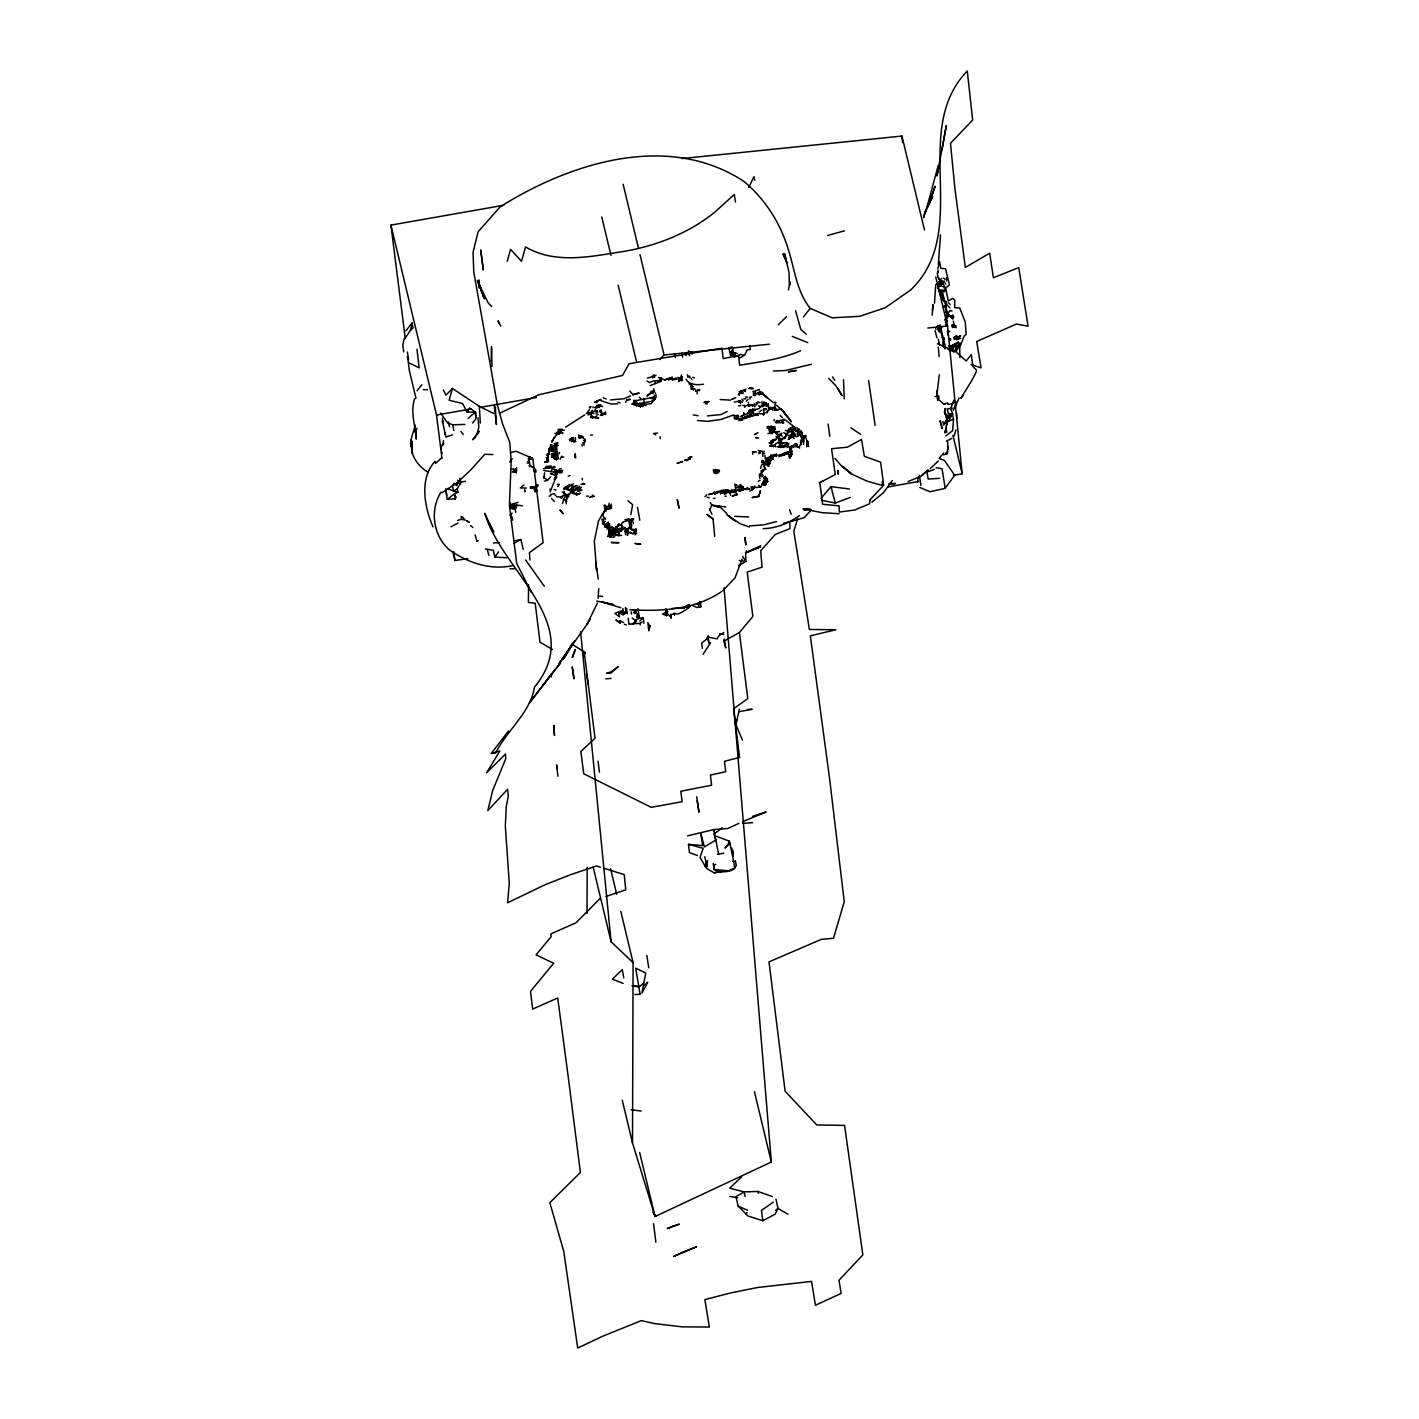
<?xml version="1.0" encoding="UTF-8"?>
<svg xmlns="http://www.w3.org/2000/svg" width="1419" height="1419" viewBox="0 0 1419 1419"><rect width="100%" height="100%" fill="white"/><g stroke="black" fill="none" stroke-linecap="round" stroke-linejoin="round"><path stroke-width="1.5" d="M587.023 913.41L587.182 867.222M724.027 587.697L771.333 1162.037L655.046 1216.509L632.502 1142.934L633.087 962.596L620.795 911.37M940.513 234.827L938.296 264.75M783.696 432.618L785.86 433.824L785.824 436.342L782.72 438.223M803.615 444.324L803.615 438.631L801.238 437.655M941.365 282.576L941.223 281.689M942.571 291.197L942.251 292.811L942.358 290.434L940.087 291.267L940.407 292.261M943.156 295.294L943.209 298.912L944.327 298.522M552.612 446.435L558.341 445.424L554.421 445.229L551.033 448.581L550.714 444.626L552.434 445.353L549.65 447.641L551.033 448.581C552.293 450.976 560.505 454.577 555.201 459.206L554.173 458.372M741.02 486.433L743.059 486.575L741.02 486.433L741.676 490.442L743.201 490.229L743.254 487.994L741.232 487.959L741.676 490.442M749.622 413.869L749.267 410.428L753.134 409.772L753.365 411.404L753.134 409.772M562.775 470.363L561.693 471.037C561.605 475.986 559.849 469.494 557.561 471.197L556.053 472.97M624.963 519.762L628.777 518.893L628.741 521.075L631.012 521.713L632.377 520.365L631.118 522.298M572.62 492.251L574.11 491.754L574.323 493.954L569.995 492.074L572.034 491.95M749.817 491.134L753.383 488.899L751.68 490.247L751.236 487.959L760.974 486.93L762.411 483.258L764.344 482.283L766.313 483.223L765.728 484.748L764.522 482.655L766.313 483.223L765.018 484.855L764.344 482.283M633.814 529.252L634.187 530.901C636.581 526.644 636.599 534.502 635.978 529.535L634.187 530.901L629.894 528.702M671.063 618.489L670.885 614.267M743.201 490.229L743.254 487.994M773.461 430.56L772.983 427.172L774.969 426.569M801.983 431.908L801.7 434.622L804.041 436.272L803.952 438.613L800.653 436.378L801.753 434.923L799.536 433.416L800.99 430.4M723.832 490.318L727.734 489.768L729.047 492.836L733.942 491.595L734.155 492.695L735.592 489.626L731.69 490.176L732.098 492.641M549.153 449.096L549.33 452.413L549.153 449.096L550.874 449.167L551.175 450.71L552.701 449.876M415.448 428.84L415.288 432.281L416.849 428.236M744.744 405.515L744.851 406.916L744.744 405.515L742.793 405.444M625.814 401.329L625.903 402.357M556.337 475.844L556.55 477.547L556.337 475.844L555.148 477.387M935.742 284.474L934.518 303.169M955.785 349.979L955.661 347.797M550.572 490.939L555.982 477.263L555.84 473.112L556.283 475.383L554.19 479.037M947.945 449.025L947.679 441.93M475.791 412.344L475.737 418.108M608.13 536.151L609.461 530.227M622.285 528.063L618.489 529.943L619.447 532.551M938.19 277.61L939.963 279.969L941.719 278.355M952.22 316.26L952.646 318.388L951.085 316.88L952.646 318.388L952.22 316.26L951.244 317.484L952.823 319.027M767.661 461.902L771.049 459.969L770.73 455.357L776.495 454.24L776.707 455.765L768.974 457.078L771.315 455.712M604.246 511.532L606.073 510.769L604.157 511.62M937.587 272.058L937.498 273.406L938.349 271.845M943.28 290.115L942.198 292.828L940.123 291.534M769.4 426.729L772.983 426.64L771.067 427.101L770.96 425.984L771.262 427.988L774.135 430.081L773.727 431.89M577.959 490.868L579.218 485.972L579.91 490.584L578.012 491.24M626.471 531.859L631.455 533.136L630.391 532.019M555.769 474.443L555.503 470.469L559.831 472.296M598.055 598.375L598.747 588.619M553.091 466.798L555.184 467.135L543.477 468.696M800.529 442.054L801.185 444.661L800.511 442.001M945.87 301.467L946.083 303.205L946.047 301.502M932.177 315.195L932.992 304.659L932.46 310.53M789.869 435.101L793.753 434.498L792.955 430.808L795.083 429.106L794.817 427.279L789.124 428.715L787.368 431.074L785.346 430.4M937.888 268.776L938.03 267.038M713.615 831.623L713.775 829.583L727.876 828.483L738.891 823.375M945.373 423.465L948.797 421L952.344 413.816L953.55 419.173L952.628 430.631L945.728 435.97M955.448 407.413L955.909 401.737M592.379 410.446L591.013 414.898L593.373 417.275M766.544 483.045L765.888 480.296M738.519 565.72L745.844 561.392L745.596 552.612L760.655 546.776L746.217 552.612L746.394 550.732M762.411 483.258L764.61 484.695L762.553 484.482L762.801 482.371M775.164 427.97L775.359 429.496L773.444 429.851L772.983 427.172M530.245 465.201L528.737 460.43M764.823 455.268L765.675 460.572L767.785 461.583L769.222 464.563L770.145 463.445L766.118 463.215L766.668 459.384L769.541 461.086L771.28 459.224L773.231 459.313M776.14 422.72L776.299 421.124L780.148 420.592L776.353 421.337L776.14 422.72L780.539 422.649L782.454 422.223L783.909 419.297L784.033 420.414M528.56 584.823L528.382 602.436L535.176 603.181L539.983 642.186L552.328 649.405M516.516 470.487C515.363 466.62 516.835 470.363 514.033 470.221L512.401 472.137L516.374 471.906L516.534 467.702M952.149 350.546L951.032 345.597M783.927 422.685L782.543 423.234L782.206 420.929M640.075 994.08L635.677 968.166L645.734 973.008L641.92 993.176L647.685 982.285L644.669 985.336M691.301 389.001L693.306 388.877L691.301 389.001L690.982 385.329M447.73 488.508L453.69 491.151L457.326 488.721L460.909 482.123L459.845 478.38L460.341 481.751L457.503 480.243M634.009 403.847L632.04 404.096L634.009 403.847L634.169 405.195L634.346 404.131L636.155 404.983L637.876 403.901L640.501 406.419L643.978 405.178L643.942 403.759L644.084 405.231C640.288 408.512 644.315 403.51 646.053 405.692M543.867 478.522L544.541 472.811M551.14 676.952L551.512 673.901L560.611 662.815L531.22 700.667M746.908 405.763L748.682 404.823L748.398 402.304M942.588 286.585L939.892 285.485L938.828 286.461L938.119 282.399L944.238 281.299L942.021 283.835L938.402 283.96M956.708 351.043L956.69 348.4M732.169 346.945L728.816 347.992L730.537 355.176L733.552 352.692L732.843 348.631L730.537 355.176L733.907 354.945L735.148 352.923L737.241 353.562M917.632 482.123L918.27 477.068M442.994 444.449L443.473 440.635M554.882 448.776L556.638 447.428L552.399 446.506L550.749 447.411L552.594 447.553L553.073 450.621M642.435 406.597L642.257 404.681L643.57 403.847L644.084 405.231L642.08 403.794L640.164 404.22L639.526 405.994M936.983 283.924L938.065 284.988M682.025 378.607L680.428 380.487L682.326 380.647L681.759 376.354L682.025 378.607L679.098 380.523L678.885 377.773L680.073 377.72L680.481 380.079L678.548 381.64M441.806 453.53L441.983 452.2M671.985 376.886L672.216 378.536L671.098 377.809L668.633 379.724L668.615 378.359M937.356 273.849L937.941 277.113M952.451 327.576L955.732 325.98L956.158 327.86M607.119 529.181L608.166 524.675M789.656 285.184L790.099 281.973L788.45 289.973M555.751 472.722L556.106 470.132L551.672 468.093M559.813 472.899L559.707 470.895L555.946 472.279L543.832 470.54M768.672 461.743L768.921 460.058M787.474 446.914L788.024 445.672L781.94 445.442L781.727 446.967L789.372 446.542M953.55 327.505L954.544 326.033L954.792 327.15L953.639 326.813M800.972 434.923L801.327 432.476L802.196 437.424L801.753 434.923M944.841 307.551L944.841 305.865M939.325 374.776L936.753 395.724M947.342 451.544L948.087 446.542L948.229 448.918M736.621 719.539L735.716 725.623L739.334 709.252M530.227 457.858L528.382 458.089L528.595 459.596L530.493 456.723M551.494 673.954L529.589 702.777M748.753 405.994L748.682 404.823L746.82 405.462M768.992 410.109L768.193 404.096L763.511 405.497L762.216 403.776L766.047 402.943L766.437 405.479L768.619 407.04M475.808 418.942L472.562 423.004M945.622 430.312L946.012 427.828L945.001 432.937L947.023 422.827L946.491 426.143M602.082 415.412L601.656 413.035L602.082 415.412L605.133 413.692L605.416 411.9L605.771 414.596M952.397 351.167L953.16 349.73M455.056 499.435L456.138 497.022L454.293 493.954L457.911 492.269L457.326 488.721M749.711 345.491L750.456 349.322L747.139 349.961L744.603 355.353L740.895 354.395L734.439 357.038L735.148 352.923M571.467 438.01L569.604 440.724L575.653 441.451L572.159 440.706L573.099 437.886L569.445 439.429M944.894 300.863L945.001 303.364M789.869 435.917L790.206 438.418L788.396 439.234L791.057 435.314L789.869 435.917L791.908 436.449L791.713 435.012L793.576 434.391L793.274 432.866M942.021 149.811L946.296 125.564L937.001 176.045L938.988 165.846M554.35 445.566L552.47 448.51L554.421 445.229M630.834 514.689L632.661 504.738L627.961 500.676M548.373 459.667L548.177 457.681L546.12 457.521M608.911 532.923L609.461 535.885M948.087 314.876L948.087 313.191M412.237 441.132C408.796 453.566 417.505 465.929 427.828 472.137M734.51 418.658L736.301 418.02C739.707 419.492 736.975 413.905 738.465 417.062L736.408 418.871L734.51 418.658L734.155 415.891L738.04 415.288L738.306 417.026L736.585 418.924L744.585 418.658L748.345 417.168M771.067 427.101L769.08 427.172L771.688 430.063L772.167 433.806L774.135 430.081M404.894 338.68L410.499 330.184L412.432 322.84M412.042 442.462L411.226 446.559L410.978 439.766L415.253 425.15M404.167 338.538L402.801 345.26L403.688 351.93M630.089 525.048L628.812 519.656L630.781 519.496L623.331 521.979M957.594 349.376L958.783 346.005M793.576 434.391L791.678 434.622L793.629 433.309L790.844 428.786L787.563 432.547L787.811 434.232L786.906 433.309M717.464 871.993L714.165 872.862L706.822 868.534L705.119 866.229L705.988 862.043L704.782 856.739M661.272 377.738L661.236 380.54L653.29 380.931L649.671 382.633L646.975 380.984M942.234 293.715L943.121 298.451L944.344 298.575L943.121 297.848L943.848 296.89M767.608 411.989L768.796 408.743M790.702 455.96L792.476 453.956M948.69 417.931L949.488 414.171M808.014 441.451L806.843 446.772L807.429 441.078L808.582 446.577L805.921 437.655M772.947 410.357L772.787 408.778L768.832 408.69M960.503 338.485L956.459 339.513L956.832 335.931M925.472 212.548L938.19 165.562M771.262 460.182L768.424 461.831L768.655 457.663L769.329 458.78M557.011 434.728L560.665 433.043L560.523 431.678L558.43 430.986L558.518 431.961L560.186 429.886L564.283 430.188M767.129 410.889L767.307 412.663L765.373 412.645M941.79 327.771L937.906 325.536L938.243 330.627L939.573 332.099M572.726 485.28L573.116 483.737M644.013 404.929L644.332 403.652M693.66 389.019L693.412 390.012L693.252 388.7L695.328 389.232M785.168 444.342L786.374 444.59L786.871 442.586L778.978 443.331L781.124 443.491L781.514 439.872M941.879 293.361L942.908 294.407L942.305 291.108M726.031 491.488C724.683 487.426 728.444 495.373 724.506 493.847L724.258 492.322L727.734 491.683L727.734 489.768M456.723 485.617L457.486 482.691L460.696 484.056M537.73 486.132L536.24 487.551C530.014 485.617 540.018 491.506 534.626 491.808M414.738 398.562C410.02 411.812 415.465 425.665 416.228 439.092L415.785 429.301M768.14 461.938L766.739 463.587L769.027 466M765.444 405.142L766.047 402.943M507.222 261.415L510.538 249.354L521.518 261.309L525.527 246.906C555.911 264.874 592.397 256.2 625.052 251.216C657.352 245.505 688.552 233.124 714.325 212.548L734.279 194.527L735.539 202.101M475.933 417.842L475.241 412.202L467.188 412.149L462.523 403.493L449.131 400.247L452.448 388.469L479.338 406.348L493.51 413.426M681.138 380.15L681.883 377.525M574.642 455.605L575.192 453.708L575.724 457.858L574.535 457.024M601.958 519.035L603.341 524.409L603.926 523.292L602.472 523.132L605.186 521.216M758.704 496.632L760.389 490.868L758.704 496.632L752.035 497.59L758.633 496.065M742.9 390.402L745.862 389.196M929.747 202.615L935.103 186.226L927.583 207.068L932.673 196.514L924.798 212.513L923.574 217.657L925.915 209.959M954.136 435.952L955.909 429.922M941.773 292.882L942.039 291.995M781.94 445.442L777.825 446.825L779.847 446.896L780.893 439.606L782.667 438.861L781.106 439.996L778.818 439.358L779.208 441.611L776.069 443.757M793.7 436.289L793.611 433.061M797.602 518.84L793.789 531.309L798.312 559.086M950.091 348.152L950.677 348.861C950.996 350.901 947.768 346.271 950.233 348.648M537.216 490.477L534.129 488.65L534.378 490.176L535.85 487.852M562.438 503.532L563.609 499.736M675.621 613.451C677.324 617.283 694.671 602.933 688.002 608.042L690.326 606.197M803.615 438.631L799.411 446.453L797.549 447.269L796.538 444.076L794.888 443.721M650.115 626.063L648.838 630.816L647.809 622.639L650.115 626.063L648.465 627.943M762.482 484.5L763.564 481.094M636.563 617.389L637.539 614.409L633.176 609.62M950.677 348.861L949.737 349.021M953.32 346.839L953.018 345.385M567.263 498.69L568.416 494.486L570.243 493.44M801.327 432.476L799.536 433.416L798.702 431.145M680.694 377.436L681.563 374.9M720.586 494.007L720.196 492.109L722.218 492.553L725.712 490.211M946.828 454.098L947.732 451.526L946.402 454.346L945.959 453.033M627.322 532.568L627.517 535.371L628.28 528.187M680.481 380.079L678.353 379.281L678.885 377.773M947.058 315.657L946.065 310.761L947.041 311.435M579.058 488.313L581.4 487.285L575.972 489.857L577.533 487.302L577.923 490.282L580.637 489.413M791.554 453.477L789.922 458.018L790.862 455.623L788.982 456.297L789.549 458.337M566.305 500.499L566.997 496.526L565.064 496.863L563.503 499.222L566.305 500.499L566.642 501.829L565.578 499.701L566.287 503.727M550.377 445.548L550.714 444.626M573.542 486.54L572.034 489.626L573.915 488.846L573.453 486.415L575.475 486.859M709.926 509.882L711.682 505.093L710.316 502.486M555.184 450.816L557.046 454.63L556.461 456.138M945.888 417.7L946.845 415.128L944.451 412.769L947.502 417.86L947.307 420.68L944.025 424.086M927.583 207.068L931.556 196.514L925.756 210.952M555.042 478.806L556.177 475.826L550.412 473.449L552.559 473.698M950.695 408.53L947.165 408.814L948.371 413.568L952.557 413.887L948.779 415.767L948.921 417.629L952.557 413.887L950.695 408.53L953.763 400.371M953.018 350.617L953.355 349.73L953.958 352.32M555.503 452.111L558.146 457.521L551.246 457.113M597.452 602.951L587.094 624.254L559.104 663.507L573.365 642.754M801.7 434.622L802.249 433.256M742.137 559.104L734.971 577.976L722.661 590.854M764.344 482.389L763.777 485.05M616.165 528.897L614.161 528.666L614.356 529.784L616.289 528.915L619.092 523.664M753.986 488.242L754.873 486.078M738.465 417.062L735.45 417.612L736.532 418.694L736.159 417.151M775.98 1199.161L777.984 1208.42L775.129 1214.203L762.819 1220.73L747.778 1215.888L746.252 1214.256L746.962 1212.518M959.12 398.047L954.029 409.098M552.31 441.611L554.066 437.407M669.715 379.494L670.353 377.986L664.855 379.849M958.57 347.407L959.315 346.183L957.843 345.26M632.874 520.436L633.601 518.751L631.561 519.123L633.601 518.751M555.805 456.173L554.439 457.965L555.787 455.96L551.831 455.942L552.665 454.045L553.889 456.599L555.929 457.308L553.712 456.404L552.665 454.045M528.595 459.596L532.338 458.443M515.736 512.454L515.221 509.545L517.137 505.235L522.476 505.749M647.685 394.695L647.029 396.167L650.576 393.542M517.953 502.379L510.361 504.845L511.035 508.392L513.199 508.8L514.458 506.015L517.137 505.235L510.201 504.933L510.787 508.215L514.458 506.015L515.221 509.545M795.846 445.601L796.804 443.881M937.001 327.487L937.906 325.536M956.335 346.963L956.832 345.899L957.169 347.353L953.391 346.644L955.608 345.562L957.133 348.524M728.657 842.655L729.348 841.148L714.112 835.472M571.662 644.297L563.006 659.658L574.553 641.016M951.244 317.484L952.415 317.342L952.734 314.983L952.22 316.472L949.488 315.195L947.342 316.295L944.557 320.109M748.789 187.45L753.932 176.648L754.802 180.39M775.093 403.368L774.792 409.027M700.401 601.745L698.343 606.019L700.986 606.782L700.401 601.745L696.906 604.317M597.08 407.98L595.04 407.555L598.995 407.022L598.712 405.284L598.995 407.59L600.609 404.752L596.725 405.32M606.463 508.41L608.042 509.297L605.345 505.111L605.931 509.492L607.846 509.084L606.463 508.41L605.931 509.492L609.868 508.516L609.106 503.355M629.805 526.343L630.391 523.558L631.579 525.402L629.805 526.343L630.32 523.54M434.551 462.062L435.633 463.321L441.327 458.035M622.657 612.086L626.772 612.458L624.395 614.037L622.391 610.507L614.906 613.345L619.447 616.786L618.719 612.458L622.657 612.086L623.278 614.995L618.719 612.458M557.933 458.709L556.39 459.454L558.164 458.266M946.633 308.97L946.154 309.91L945.905 308.26M619.181 535.637L617.23 535.282L619.092 532.764C618.152 534.839 620.44 533.455 617.23 535.282L610.56 530.192L611.5 535.477L609.939 537.127L614.072 537.34M624.395 614.037L626.488 609.283L627.375 613.717M938.562 285.769L937.587 287.614L940.07 286.177L938.899 286.23M562.811 495.799L561.339 498.548L561.002 497.2L563.645 495.337L566.447 494.646L568.487 495.834L564.602 494.415L564.106 491.435M613.522 528.028L614.356 529.784L618.347 525.739L621.15 525.225L617.762 525.261L616.289 528.17L614.374 528.524L614.693 530.493L610.56 530.192M598.499 417.966L596.512 418.002L596.689 416.618M635.765 403.067L633.69 400.335L636.12 400.601L637.787 405.249L651.179 403.652L656.252 396.841L655.01 392.212M467.188 412.149L469.6 407.909L475.259 412.042M629.593 526.502L628.706 528.063L631.757 526.768L629.876 527.974M703.114 654.336L710.458 642.772L709.057 642.878L708.028 636.102L707.088 637.805L709.057 642.878M587.094 624.254L590.198 619.074M963.412 395.014C952.947 409.24 977.78 373.339 976.449 370.04L972.884 366.457L971.252 354.537L966.25 360.976L955.696 351.646L939.006 344.409L938.775 343.114L937.303 343.966M614.374 528.524L615.491 529.092L614.693 530.493L611.004 529.908M551.246 470.966L552.825 468.288M949.79 350.724L949.843 349.872M640.466 406.597L638.195 405.799L639.88 403.28M688.499 459.224L690.095 457.06L691.993 457.024L690.006 457.149L690.237 458.727L688.41 459.277L688.321 457.84M892.285 480.544L883.771 492.428L871.816 502.22M636.333 621.327L636.297 619.89L633.548 623.65L629.433 624.395M724.364 639.135L723.619 640.341L725.748 647.969L724.648 640.785L739.388 632.537L752.868 616.449L747.192 572.105L762.109 567.157L760.655 550.803L775.306 534.431L790.028 528.613L789.656 521.926L804.307 517.58L811.331 509.864M959.262 344.711L960.024 342.884M779.563 431.518L775.608 431.802L778.499 436.254L777.222 437.886M563.254 659.285L567.99 651.623M629.61 525.101L629.362 524.09L631.579 525.402L631.384 523.913M773.568 446.488L769.559 445.921L771.546 445.761L770.889 441.132L773.249 441.415L776.601 439.003L776.246 436.378M546.599 455.215L547.61 453.619L549.579 454.115M613.221 534.36L609.727 536.63L610.454 534.236L609.531 534.378M782.951 443.047L782.401 443.916L780.858 442.675M946.402 454.346L946.438 452.626M775.927 446.666L774.792 445.389L775.59 444.129M943.209 298.912L943.458 297.759M957.027 338.236L960.592 335.593L956.548 338.343L958.162 338.893M778.712 438.79L779.563 437.495L778.499 436.254M942.588 290.86L941.773 292.066L942.801 291.019M560.913 431.571L561.977 429.975L560.345 431.216L560.682 433.256M556.283 475.383L557.844 473.041M945.426 289.653L944.682 290.664M551.193 467.685L555.343 470.292L553.907 472.172L555.556 473.112L555.592 470.097L556.23 473.733M552.417 440.848L558.536 431.731M757.994 401.648L756.451 404.929L756.185 402.517M761.897 472.829L762.943 471.303L760.886 471.126L765.71 469.334L764.149 465.964L765.852 464.031L768.69 464.598M760.549 468.412L761.914 464.439L765.852 464.031L767.998 466.159M547.024 459.33L548.177 457.681M590.978 406.579L589.914 408.14L589.435 406.827M762.748 483.808L763.848 482.212M612.6 532.409L612.653 535.265L611.5 535.477L612.636 530.972M738.182 394.801L739.246 393.258L743.166 393.435L742.758 390.456M770.765 456.439L769.772 457.361M607.758 507.434L609.372 505.129L609.939 506.37M952.539 317.537L953.515 316.153L953.71 317.395M506.618 557.738L494.841 557.082L498.601 551.849M637.876 403.901L636.262 406.153L635.73 402.819M957.683 339.407L957.293 337.403L956.459 339.513L953.621 337.35L954.952 338.077C953.958 334.387 956.512 340.507 954.029 339.07M768.424 428.343L769.204 427.261M959.368 343.895L956.246 348.382L957.293 347.832M635.144 534.91L636.705 532.781M953.355 349.73L952.415 351.007L953.763 351.451M626.169 528.79L627.074 529.784L628.12 528.365M938.544 285.68L937.072 284.297L938.172 282.789L940.85 284.492M586.473 413.621L589.382 409.665M567.032 497.998L568.416 494.486L568.753 496.597M542.75 685.767L551.512 673.901M945.107 488.225L954.703 475.312L944.327 460.341L939.254 458.621M779.492 440.262L780.539 438.879M492.854 531.291L484.837 513.306C501.865 571.751 586.65 624.058 534.395 687.239C530.458 712.71 506.707 730.483 495.674 753.028L491.276 753.418L508.445 731.016M417.08 390.793L421.709 384.762M588.069 415.058L589.736 412.45L593.993 413.603M573.17 437.726L573.861 441.681L575.653 441.469M670.495 379.086L671.098 377.809M792.778 427.651L794.817 427.279M557.685 486.557L559.334 484.429L557.295 484.34M648.731 394.251L654.053 391.254L653.787 388.824M602.206 515.15L603.82 513.075M563.999 489.661L565.33 487.976M405.905 330.875L411.847 323.124L413.177 327.86L410.499 330.184M803.438 316.934L810.196 308.402C795.97 290.558 794.569 267.375 787.35 246.516C779.457 221.878 765.001 199.511 745.365 182.625L743.982 181.49C668.615 131.719 570.669 162.582 500.197 206.784L478.097 231.794L473.041 252.387L473.769 271.934L497.448 405.284L502.61 424.015L509.776 442.373L511.195 461.352L509.386 505.341L516.764 563.662L531.416 592.415M509.723 461.973L512.241 458.709M726.422 493.333L727.734 491.683M942.943 282.913L942.624 281.317L942.943 282.913L944.238 281.299M626.79 608.662L625.814 608.254M729.632 842.265L724.985 848.03L729.934 843.525L729.348 841.148M760.549 475.879L761.418 474.815M939.555 458L943.617 453.016M650.328 392.46L651.356 391.183M753.383 412.557L749.374 412.823L749.197 411.421L752.815 409.08L747.76 413.674L743.999 414.685L743.645 412.84L743.999 414.685M560.097 459.206L561.693 456.208M762.375 405.036L758.952 408.637L755.121 409.648M771.28 443.615L769.133 442.87L771.883 443.065L772.681 439.606L776.051 439.5M938.739 278.851L941.436 281.778M636.173 405.16L635.783 401.559L633.034 402.978L634.045 403.883M795.988 433.806L794.924 436.094L796.378 436.804L799.873 434.196L799.766 432.352M600.237 415.43L601.053 414.472M571.289 488.313L569.267 490.123L566.234 489.271L568.434 487.48L567.405 485.759L567.458 489.2M636.12 400.601L650.452 397.888L653.68 396.877L655.631 394.553M619.127 524.764L615.828 527.389M739.388 488.668L735.805 491.151L736.372 494.078M821.122 498.246L831.002 486.646L849.36 488.987M443.508 443.544L440.919 446.577L443.828 443.899M746.288 401.293L747.99 399.324M947.129 316.455L947.52 317.253M786.374 444.59L788.964 443.544L787.226 444.981L786.871 442.586M780.893 439.606L785.417 437.815L785.86 433.824M793.629 433.309L791.625 433.345L792.6 432.245M714.165 872.862C721.012 870.805 733.038 873.873 736.284 865.413L735.326 860.677M547.947 460.519L544.861 462.204L548.568 461.53L544.63 461.867M609.106 524.622L608.982 528.897L609.815 525.012M576.398 494.859L580.194 493.28L576.398 494.859L576.203 492.765L576.894 494.291M744.354 416.814L748.345 415.306L758.136 415.341M940.07 294.212L939.821 293.006M514.192 503.497L509.669 506.672L510.379 503.053L511.035 508.392L514.458 506.015M957.169 347.105L955.945 348.045M938.367 461.015L930.172 468.625M547.876 479.924L550.678 476.89M642.346 406.331L644.066 404.486M759.52 389.48L752.868 391.733L754.961 392.212L753.223 394.039L763.316 393.879M686.548 460.767L690.237 458.727L689.403 458.231M704.924 496.685L706.644 494.859M791.678 450.213L791.997 451.934L790.454 449.415L791.288 446.116L796.538 444.076L797.212 446.329L789.496 447.73L789.709 449.22M799.358 446.861L797.549 447.269L799.358 446.861L799.518 448.191M659.711 359.521L664.11 354.998L769.559 344.196M761.808 476.802L763.174 475.418L762.074 474.194L759.289 474.177L759.91 478.593M452.448 388.469L445.921 395.138L443.313 389.906M724.169 492.996L725.907 491.222M668.633 379.724L670.353 377.986M600.06 898.493L575.99 922.793L550.891 933.897L551.14 936.717L536.045 954.898L553.658 963.235L530.529 991.349L532.639 1009.086L557.72 997.947L568.345 1077.748L580.406 1172.502L549.827 1202.673L563.786 1251.523L577.71 1348.05L602.632 1336.255L641.299 1320.628L654.514 1323.572L682.131 1326.871L709.358 1327.031L704.871 1299.609L731.016 1292.833L757.498 1287.512L811.544 1281.41L815.428 1305.232L841.13 1293.436L839.019 1280.222L862.841 1254.91L844.571 1125.409L816.705 1124.93L785.115 1091.229L769.009 961.887L821.264 939.378L833.521 938.261L844.252 901.686L829.512 777.984L810.338 635.854L835.862 629.752L809.38 629.468L798.383 559.512M608.361 528.648L609.656 527.336L607.669 524.09M529.589 459.703L532.515 457.769M623.136 522.103L621.575 523.646L622.09 527.673M766.118 463.215L767.785 461.583M778.233 324.809L786.587 316.614M632.909 534.183L636.333 531.078M435.012 461.406C419.119 478.522 424.423 507.08 432.972 526.839M625.584 534.839L624.963 527.407M620.493 529.518L620.866 531.096L620.493 529.518L621.132 530.901L623.384 529.092L622.586 526.414M741.605 1176.865L729.703 1188.2L744.141 1191.889L757.923 1191.446L772.326 1196.519M550.874 449.167L549.525 450.462L548.905 448.688M608.982 528.897L609.265 526.023M633.654 623.562L635.925 621.433L632.395 623.739L640.235 623.384L642.097 621.948M639.809 620.954L643.215 617.762L643.924 623.296M601.23 409.896C596.885 410.605 603.11 415.164 601.372 411.12M703.966 402.499L708.861 401.471M512.153 513.057L509.953 515.115L512.294 517.474L512.72 520.188M938.899 286.407L939.875 285.503M759.218 395.121L760.974 393.489M792.139 436.52L793.718 435.065L791.713 435.012M652.616 377.915L656.057 375.148M765.462 476.394L764.025 477.706L764.646 482.886L766.632 482.779M636.829 609.691L634.648 611.678L636.084 611.891L637.965 608.716L639.313 618.258L635.694 619.961M953.196 345.828L954.242 344.888L952.805 344.498M678.353 379.281L680.073 377.72M740.239 416.636L743.928 414.685M790.206 438.418L791.962 436.857L794.214 438.365M762.553 452.927L764.344 451.331M555.698 452.111L557.153 450.816L557.88 455.801L556.053 456.794M789.727 428.573L792.547 426.888L794.48 427.704L795.474 431.004L797.23 429.62L796.857 427.509M608.308 522.032L606.126 523.859M799.536 433.043L798.454 433.983L799.731 434.87L799.252 432.032L797.141 431.802M468.057 418.41L475.241 412.202M743.343 489.005L749.392 488.952M553.357 454.364L555.964 453.406L555.734 456.705L553.96 456.581L555.503 455.552M523.948 484.961L520.383 487.976L526.431 488.03M720.196 492.109L721.899 490.655L722.218 493.28L721.916 491.346L724.169 492.411M728.071 491.967L729.774 490.531L730.608 495.213M956.69 348.506L955.59 349.127M787.563 432.547L792.139 430.933M939.041 325.873L937.285 327.328L939.467 328.232M632.271 985.992L639.384 986.719L643.516 983.261M556.496 445.495L556.248 444.005L554.173 443.562L558.039 442.87L556.248 444.005L556.514 446.08L557.277 444.839M739.352 487.249L740.931 484.801L739.068 485.44L739.352 487.249L736.55 487.267M475.915 437.034L472.58 439.766L479.196 431.216L476.855 434.853L478.842 427.172L478.026 417.771M571.697 441.699L573.382 440.316L573.861 441.681L571.183 438.506M922.013 475.099L928.203 470.026L920.966 476.216L908.036 481.573M957.027 346.005L958.056 345.189M723.867 632.413L718.936 635.747L717.056 638.887L708.932 637.255L701.66 643.126L702.299 648.359M949.648 311.293L947.466 313.386L949.701 316.135L949.488 315.195M766.437 405.479L768.193 404.096M609.372 505.129L607.066 506.902M713.828 834.23L722.182 827.809M740.984 392.105L742.102 391.254L740.86 391.626M615.988 534.591L614.675 532.71L618.258 531.345L616.289 528.915M716.506 471.374L719.486 471.587L715.123 471.622L715.158 469.618L717.216 469.831M945.888 307.444L946.313 301.626L946.686 303.276M775.448 1210.318L777.984 1208.42L787.953 1214.221M762.606 406.685L764.451 405.302L766.473 406.011M764.646 482.886L765.958 481.892M584.752 414.827L565.578 427.19M761.453 410.304L759.254 411.936M735.805 397.622L732.044 399.36M791.962 436.857L788.396 439.234L789.833 436.183L791.908 436.449M647.348 378.11L653.414 376.319M739.778 490.956L739.281 489.52L737.703 490.655L739.778 490.956L743.166 488.81L746.075 489.679M477.068 541.331L478.274 540.497M789.141 429.46L790.844 427.917M755.174 410.02L749.587 412.574L749.959 414.348L753.72 412.911L754.11 415.164L755.901 413.55L764.043 413.958L763.493 410.375L766.491 409.204L763.298 409.328L766.491 409.204M773.302 1202.141L761.418 1210.425L762.819 1220.73M688.587 604.778L683.39 608.272L688.96 604.991M564.07 488.242L565.454 487.32M556.993 434.249L560.665 433.043M624.413 527.939L627.748 529.695L624.999 531.504L626.559 530.546M750.527 404.699L752.62 405.391L754.429 404.22L754.695 406.632L754.429 404.22L748.718 406.26M616.467 530.812L617.602 530.067L618.258 531.345L614.675 532.71M589.559 497.555L590.57 496.898M445.832 489.324L447.216 499.293L454.293 493.954M575.777 488.402L577.533 487.302M556.78 432.564L560.523 431.678L559.033 434.125L557.241 432.281L558.926 433.061L558.43 430.986M757.143 393.152L761.134 393.453M763.245 528.648C776.441 528.365 788.929 523.15 799.553 515.54M587.856 413.16L597.364 410.57M777.807 432.866L775.838 433.416M748.771 405.834L749.782 405.231M557.596 470.239L559.583 470.398L554.244 471.924L561.693 471.037M687.435 374.793L687.736 376.709L689.173 375.893L689.865 377.809M782.348 454.417L784.193 453.353M563.751 488.597L567.369 486.345L568.434 487.48M758.225 481.36L760.123 480.278M789.904 451.331L791.092 450.674L792.033 451.792L789.904 451.331L784.264 453.654L788.343 454.009L790.738 456.794M499.382 413.372L538.599 394.837L622.533 375.432L629.007 363.707L721.934 348.223L723.193 358.617L738.536 355.442L739.654 365.215C760.265 361.845 781.301 359.202 800.6 350.724M939.183 282.523L940.017 282.062C937.125 282.576 942.482 281.21 941.808 283.25M514.139 543.317L520.897 539.539L523.203 549.33M721.455 591.67C694.228 610.046 661.538 611.412 629.841 609.78M955.235 344.108L953.586 344.888L957.328 342.671L958.907 344.48M582.34 443.03L584.486 442.622L585.408 440.759L583.369 440.653M714.768 494.06L714.2 492.127L714.768 494.06L718.28 492.588M739.884 357.907L743.042 356.204M450.94 526.839L458.035 523.043M791.731 434.427L793.434 433.522M780.379 420.556L783.909 419.297M671.879 608.467L683.408 607.758L688.96 604.866M738.607 405.887L740.789 405.479M768.85 408.193L774.668 407.218M708.507 494.575L716.223 492.783M719.327 470.239L715.3 469.565L714.555 470.345L717.446 471.232L714.715 471.729M769.293 460.341L767.431 461.299L768.424 461.831L767.963 460.483M946.367 441.167L951.741 438.4M791.092 450.674L787.953 451.934M582.216 436.059L579.129 436.626L578.721 434.87L579.147 437.903L582.961 437.017L579.147 437.903L579.129 436.626M653.68 396.877L654.744 399.59L651.037 401.453L637.734 403.847M778.605 455.215L784.264 453.654M761.648 461.406L763.759 463.091L765.763 462.47M715.797 864.366L713.757 865.395L714.165 869.492L713.367 863.444L714.289 869.528L721.402 872.029M819.26 482.691L823.144 480.775M727.131 411.528L720.923 414.561L707.354 415.891M772.841 456.439L771.368 458.514M746.252 417.346L748.097 416.565M769.488 428.84L771.262 427.988L769.577 430.56M746.217 552.612L760.673 545.694M670.939 615.048L674.664 613.256M948.637 315.71L946.402 317.466L946.739 318.69M742.527 821.672L766.136 811.97L752.478 816.386M779.847 446.896L784.725 446.311M594.189 417.363L592.379 418.215L591.226 416.246M536.08 486.238L536.24 487.551L534.218 487.001M960.166 336.835L956.548 338.343L957.736 339.407M630.479 395.866L624.218 398.721L610.631 399.927M545.357 467.507L549.259 466.691L549.366 468.039L549.259 466.691M592.131 416.53L590.322 417.346L596.282 417.346M680.907 462.31L682.699 461.512L677.058 463.126L679.009 462.896M804.981 437.034L804.041 436.272L805.921 435.456M958.233 346.768L959.315 346.183M590.552 497.076L594.401 496.313L592.486 496.437L592.291 494.947M757.977 432.564L754.287 434.622L756.15 433.948M777.825 446.825L779.776 446.009M742.155 416.21L742.509 418.463L752.159 416.051M683.408 607.758L689.332 605.31M754.908 409.062L749.267 410.428M607.421 536.559L611.217 536.027M756.966 437.424L755.635 437.673L758.686 438.045M554.084 453.743L555.964 453.406M948.797 421L953.55 419.173M551.991 457.078L553.871 456.35M717.535 854.327L723.708 853.191M942.73 281.973L941.595 282.399L941.365 281.139M821.672 500.286L835.277 503.053L850.353 497.377M654.053 391.254L652.155 391.733L652.368 393.258L651.481 392.602M934.394 469.37L926.979 472.048L928.203 479.054L939.733 478.309M752.265 415.98L755.972 414.987M733.8 414.88L721.012 419.439L707.602 421.337L697.474 420.503M744.23 417.86L740.523 419.19L742.58 420.024L738.678 420.521M605.895 524.445L607.19 523.611M749.587 413.816L750.811 413.39L749.197 411.421M605.984 896.489L625.744 889.837L624.218 874.601L604.423 868.428M946.597 454.045L943.582 454.789M708.578 494.522L714.271 493.049M457.574 520.507L461.299 519.265M767.981 433.593L771.847 432.884M827.632 235.465L844.429 230.836M769.063 458.053L766.473 458.018M811.349 364.293L785.097 370.554L773.302 371.015M512.011 469.228L513.838 468.696L514.033 470.221M773.71 432.281L775.608 431.802L776.14 433.895L778.197 434.835L781.834 433.203L780.237 435.261L782.401 436.183M549.047 496.171L550.944 495.621M568.185 476.163L570.083 475.631M732.062 398.899L733.854 398.384M634.133 530.245L635.943 528.702M491.276 753.418L499.807 751.006L486.682 772.681L505.572 753.986L505.714 758.863L492.695 790.418L487.834 810.568L507.63 789.266L508.304 796.219L506.246 806.755L505.324 826.177L509.297 883.221L507.594 902.786L545.464 884.551L570.828 874.601L596.512 865.962L600.468 867.204M598.871 407.218L595.022 407.306M544.435 481.165L547.592 480.314L543.282 476.961M768.069 481.467L765.941 480.438L766.295 482.194L764.628 482.105M562.172 429.177L558.217 429.425M452.484 434.835L447.056 436.715M727.876 491.027L729.774 490.531M650.062 385.613L661.112 381.321L657.21 380.505M559.6 471.676L557.685 472.172L556.106 470.132M465.397 481.289L460.909 482.123M776.495 521.571L763.422 524.924L749.764 525.828M609.744 508.605L611.642 508.144L609.868 508.516M642.168 405.657L644.066 405.178M766.969 458.78L768.655 457.663M510.503 452.608L516.214 451.26L532.817 458.479L543.122 542.697L529.411 552.647L529.943 560.044M551.228 450.054L549.525 450.462L551.175 450.71L550.98 448.759M675.409 378.412L673.83 378.713M566.234 489.271L570.083 489.821M943.724 291.037L942.358 290.434L941.418 291.871L940.992 289.707L940.087 291.267L938.101 288.429M778.836 456.581L784.547 454.914L782.472 454.559M716.152 491.843L721.899 490.655L722.218 492.553M804.201 510.237L810.107 508.889M763.759 463.091L765.675 462.665M958.96 346.484L956.991 346.236L957.328 348.329M783.377 523.221L789.39 521.873M615.793 529.322L621.54 528.063M948.477 330.716L949.879 331.656M751.077 410.854L754.926 410.126M550.732 494.397L554.581 493.617M944.203 488.65L929.8 491.719L919.814 487.426M596.264 415.022L598.179 414.614M676.224 379.104L672.358 379.724L676.224 379.104L676.1 377.897M708.897 401.666L704.871 401.648M515.221 540.692L520.897 539.539M738.199 401.772L739.973 401.417L738.182 401.595L739.973 401.417L740.487 403.528M800.387 440.192L802.32 439.801L802.498 440.866M700.986 606.782L697.137 607.527L692.986 605.736M687.523 835.88L713.775 829.583L718.564 853.936M943.263 283.977L940.939 284.421L941.205 285.716M546.138 466.443L551.193 466.017L551.299 467.064M796.024 370.394L788.343 371.849L796.077 370.661M730.519 400.123L720.213 399.537M565.613 487.356L567.529 486.983M715.797 472.935L717.553 471.871L717.748 473.325L715.779 472.899L715.229 469.671L715.797 472.935L715.229 469.671L713.349 469.866L713.544 471.339M751.023 486.823L752.957 486.469M613.7 536.063L615.527 535.743M626.914 399.945L630.249 399.342L626.488 399.981M888.099 486.912L918.607 481.502M953.444 475.33L962.171 473.786L947.537 325.998L935.742 276.918M405.213 337.988L390.935 225.107L503.869 205.241M941.968 283.835L939.609 283.853M390.935 225.107L436.52 415.04L471.285 408.938M479.959 407.413L536.435 397.48M954.526 326.193L955.732 325.98M839.126 513.731L822.115 512.667L802.977 508.924L808.404 508.552M595.554 411.545L597.488 411.244M801.185 431.748L797.443 432.423L799.447 432.369M934.89 396.557L938.775 395.99L939.041 398.42M772.77 408.37L768.832 408.761L769.063 409.683L770.819 408.654L770.641 407.253M670.336 378.802L672.216 378.536L666.38 379.37L668.384 378.997M452.892 551.938L454.931 560.487L467.933 558.643M535.371 469.849L535.992 471.073M580.992 484.322L584.947 484.003L582.925 483.329M614.392 529.234L615.491 529.092M639.313 618.258L643.215 617.762M638.195 405.799L640.146 405.55L640.271 406.721L640.146 405.55M513.128 565.525C490.566 570.615 467.419 562.722 449.025 549.596C433.38 535.619 429.407 510.361 441.043 492.091L441.912 492.712L456.918 482.957L471.073 469.636L484.73 454.293L492.854 454.559M721.632 490.406L723.637 490.158M634.541 533.189L630.568 533.384M769.063 426.48L767.111 426.693L767.271 428.059M555.805 471.676L557.756 471.463M561.002 497.2L556.496 496.65M527.105 463.055L529.056 462.842M682.22 158.538L901.934 136.064L924.479 229.967M927.76 328.02L947.537 325.998M751.609 397.001L749.64 397.196L749.924 398.97M595.891 413.071L597.842 412.858M573.897 490.264L575.866 490.069M738.182 401.595L739.973 401.417M761.755 462.505L763.777 462.31L762.358 461.583M572.141 490.708L574.11 490.513L569.941 489.91L571.946 490.14M734.403 402.056L740.168 400.921L742.368 402.322M703.487 384.212C697.368 385.152 689.758 385.081 685.945 379.299M559.334 468.979L561.321 468.802M575.28 485.688L577.249 485.529M620.387 529.624L621.132 530.901M742.935 823.339L752.673 822.648M713.385 498.388L715.087 498.264M944.522 344.799L943.05 344.906L943.511 341.589L943.493 346.875M768.832 408.761L770.801 408.637M639.951 403.51L640.271 404.805L642.257 404.681M612.973 534.289L614.959 534.165L614.569 531.274M561.764 457.149L563.751 457.024M606.179 527.336L608.698 527.549M617.62 535.602L621.699 535.353M605.789 678.779L611.021 678.459M558.199 429.992L560.186 429.886L560.345 431.216M590.552 435.101L592.539 434.977M770.943 427.882L772.929 427.758M447.216 499.293L455.144 498.832L454.452 494.717M493.351 542.945L499.47 542.643M697.953 389.693L699.638 389.622M745.596 397.125L747.6 397.036M464.864 424.423L452.874 424.795L447.588 423.004L440.546 413M889.305 483.595L895.46 483.365M634.807 994.488L640.058 994.329M530.192 486.912L533.42 486.965M748.079 709.376L752.159 709.287L738.856 711.717M617.744 403.847L610.95 403.972L601.213 400.814M755.44 395.493L753.436 395.529L754.961 392.212M743.822 398.774L745.844 398.757M509.9 568.788L514.6 568.788M888.897 483.932L894.733 483.95M733.942 355.371L734.918 355.371M752.815 454.275L752.531 451.792L756.558 452.022M423.288 389.657L427.456 389.711M586.455 496.118L588.477 496.136M764.557 453.512L762.535 453.477L762.908 456.333M758.065 402.57L760.087 402.641M632.182 618.081L635.446 620.511M939.999 282.416L941.223 282.47M724.967 496.189L726.156 496.224M733.942 491.595L735.521 491.648M753.063 388.363L749.197 388.221L753.312 388.575M657.44 433.114L653.503 433.451L655.72 434.835M687.736 376.709L689.776 376.798M734.67 516.321L748.7 516.959M697.651 391.076L695.487 390.952C699.124 392.566 695.878 387.848 699.585 390.58M752.531 451.792L754.553 451.881M613.168 528.116L609.656 527.336L610.454 529.659M485.298 548.887L493.369 550.306L494.841 557.082M602.738 406.508L600.698 406.402L600.609 404.752M748.948 388.451L753.028 388.682M804.041 436.272L805.992 436.413M604.388 525.544C607.456 527.85 606.445 522.068 609.673 523.824M779.723 446.79L781.443 446.914M598.729 596.086L602.632 596.423M765.444 477.831L764.025 477.706L764.788 476.553L767.573 478.895M697.403 855.48L689.403 852.606L688.481 844.34L702.671 845.6L700.791 833.325L704.392 846.912L715.744 840.066L714.662 837.015M948.531 345.775L951.865 346.236M945.178 322.184L946.473 322.344M770.606 444.697L775.608 446.63M715.548 471.002L717.446 471.232M943.529 403.972L945.089 404.149M709.234 497.892L707.017 497.076M631.171 1109.764L641.211 1111.024M739.264 560.523L745.844 561.392L742.687 556.479M792.547 426.888L794.48 427.704M955.093 338.804C957.86 340.117 954.189 335.664 957.027 336.711L956.14 338.361L955.2 337.704M632.164 985.726L639.384 986.719M954.1 344.604L956.406 344.001L955.04 343.363M598.321 417.807L598.375 418.694M693.252 414.969L698.095 415.678M732.506 861.298L733.658 861.475L734.758 868.091L728.461 870.787L714.289 869.528M774.774 408.3L776.264 408.796M606.303 527.176L604.636 526.892L608.219 527.229M652.226 376.088L654.549 377.614M758.26 450.479L762.322 451.277M514.387 505.554L510.663 505.572M725.677 506.973L711.682 505.093L718.741 507.452L718.777 505.732L727.131 513.873M705.403 403.652L707.301 403.989M936.15 467.667L942.056 468.749L945.107 487.923M719.522 633.672L723.743 634.453M729.738 1196.341L737.72 1197.813M527.726 461.441L528.932 461.672M628.723 519.904L630.816 520.294M950.003 310.548L951.918 310.921M756.664 415.146L757.835 415.377M747.494 412.84L749.64 413.266L749.409 411.67M550.678 446.79L552.718 447.18M594.259 402.18L596.37 402.606M533.686 467.117L531.646 466.691L533.846 467.898M947.715 317.75L946.544 317.927M594.49 417.523L596.512 417.949L595.554 416.849M596.778 601.053L613.771 604.725L601.869 601.904L620.883 607.758M554.066 489.573L556.035 490.016M787.988 435.598L789.94 436.041M789.496 447.73L791.589 448.244M457.911 492.269L453.69 491.151L452.43 486.007L454.098 483.24L456.599 485.475M554.829 433.363L556.479 433.806M688.481 844.34L703.185 848.314L700.028 857.342L705.119 866.229M773 441.717L770.889 441.132L771.883 443.065M692.774 377.312L694.334 377.844M882.05 485.333L867.169 481.201L851.595 474.017L841.733 466.266L834.94 458.355M793.363 446.719L791.288 446.116L791.979 447.748M774.792 445.389L773.674 445.052L773.852 446.417M782.472 446.701L783.536 447.038M574.34 493.351L576.345 493.989M771.883 445.85L773.781 446.648M945.764 306.61L945.089 305.032L946.633 305.635M532.639 487.054L533.97 487.48M970.933 364.523L981.079 367.84L976.698 341.5L1016.376 324.064L1028.065 326.193L1018.736 267.552L993.424 277.769L989.664 253.167L965.328 267.446L954.881 188.319L950.482 143.284L972.654 120.03L967.279 70.95C909.082 131.382 972.441 230.357 910.785 289.902L885.314 307.71L859.63 316.331L832.226 317.821L810.196 308.402M779.723 443.012L781.124 443.491M650.487 398.136L654.744 399.59M749.48 526.981L740.044 523.7L728.816 516.019L735.131 521.021M624.449 624.254L626.311 624.91M771.688 430.063L772.61 430.4M790.773 455.623L788.379 454.027M618.099 402.127L620.138 402.872M665.192 380.203L658.611 377.348L661.236 380.54M555.219 453.938L557.046 454.63L556.55 453.317M761.329 393.577L764.273 394.713M603.199 397.834L606.197 398.987M416.973 349.251L419.173 367.858L408.69 362.643M529.518 466.674L529.393 465.503L531.451 466.301M947.963 349.393L949.293 349.925M763.653 461.973L764.983 462.488M591.138 413.479L589.719 412.911L590.002 414.791M623.101 983.385L612.423 979.145L622.249 969.656L623.757 977.904M603.643 413.089L605.133 413.692M773.55 428.769L775.359 429.496M771.244 441.752L773.071 442.48M792.299 336.409L807.766 342.653M554.811 494.947L555.822 495.373M559.796 471.516L561.871 472.403M536.08 472.066L534.005 471.179L533.473 467.046M761.95 460.253L763.724 461.033M763.972 462.718L766.065 463.658M745.117 1196.465L744.141 1191.889L735.947 1196.678L738.164 1206.115L747.494 1210.247M792.068 433.735L793.753 434.498M774.561 402.074L776.069 402.765M952.699 325.27L954.721 325.767M553.073 451.881L551.033 450.728L550.732 448.581M551.991 457.095L556.159 458.922L556.283 460.111L556.266 458.993M758.562 405.976L760.726 407.04L759.963 406.118M713.704 472.616L715.815 473.662M583.138 438.418L585.249 439.482M793.274 432.174L793.7 433.487L792.955 430.808M620.103 620.759L620.334 622.888L620.103 620.759L623.597 622.622M529.393 465.503L531.132 466.443M633.264 612.458L635.233 613.558M937.072 284.297L938.828 286.461M777.47 435.048L778.215 436.183M731.033 351.22L733.552 352.692M514.299 471.658L516.463 472.917M572.159 440.706L573.702 441.611M778.818 439.358L780.982 440.635L779.421 443.154M763.191 393.116L761.382 391.981L759.147 392.886L759.254 393.985L758.083 392.566M511 507.434L513.199 508.8M734.9 484.127L737.082 485.511L735.007 485.245L735.45 488.349L737.419 487.551M636.28 404.929L633.867 401.967M571.91 644.013L584.22 651.942L595.022 738.288L580.85 751.467L583.723 773.763L651.25 807.34L682.113 801.7L680.836 791.234L711.611 785.221L710.422 775.093L725.712 771.705L724.47 761.329L739.618 757.391L733.552 708.844L747.813 698.591L739.388 632.537M850.921 427.846L860.641 434.303M785.31 419.953L794.25 426.747M770.623 433.558L768.814 429.655M781.674 441.238L779.971 438.719M938.793 291.179L940.194 292.19M691.567 385.578L693.27 386.819L688.942 383.698M947.395 331.159L948.708 331.904M797.212 445.885L798.188 446.595M727.025 514.955L733.907 520.01M562.226 491.985L564.496 493.652M534.076 487.125L535.531 489.36M713.048 519.035L707.088 514.476L713.048 519.035L714.697 536.382M671.027 617.425L665.99 611.926L662.496 614.179L666.753 615.562L667.586 611.678L666.309 609.123M943.458 278.071L945.036 279.312M773.302 402.659L762.216 393.435M792.6 427.438L795.101 430.542M758.739 485.369L760.761 487.001M638.852 404.699L640.2 405.781M759.218 391.165L767.342 397.817L762.18 393.418M604.583 524.001L608.237 527.513M943.316 284.19L945.32 287.826M747.157 487.462L749.179 489.129M470.505 525.544L472.882 527.513M638.993 615.633L637.539 614.409L637.858 617.212M792.973 434.994L793.966 435.828M940.283 280.27L941.169 281.175M566.447 494.646L565.259 493.617L564.815 495.639M806.276 334.245L800.795 329.385L795.545 310.69M828.625 378.305L835.862 385.702L842.07 395.724L837.795 388.416M946.491 315.71L946.367 314.805M554.474 474.265L556.177 475.826M780.202 415.465L782.437 417.558M776.495 405.178L783.767 412.042L780.947 408.743M593.177 867.133L611.11 941.826L633.087 962.596M604.122 518.609L602.472 513.802M407.182 356.843L408.335 357.925M738.164 1206.115L746.252 1214.256M947.023 304.943L949.896 307.852M728.816 347.992L729.792 348.985M692.348 387.866L693.306 388.877M778.197 434.835L779.421 436.13M491.648 306.557L488.154 302.886L477.369 280.696L484.606 298.824L480.864 289.671L483.595 296.873M551.619 498.512L554.244 501.368M629.734 391.059L632.537 394.145M948.637 302.85L950.038 304.446M534.573 468.536L535.69 469.813M639.419 397.196L640.82 398.81M462.31 516.764L465.184 520.117L461.636 519.301L461.122 516.516M785.221 414.366L785.718 415.182L783.891 411.9L791.376 421.815L780.769 408.725M937.409 398.544L943.795 404.007L947.555 402.89C945.728 406.366 957.453 402.659 953.958 400.247M554.208 457.929L555.201 459.206M765.71 477.618L766.118 479.037M460.856 431.394L463.233 434.516M802.143 438.134L803.597 440.05M762.216 403.776L763.511 405.497M741.924 399.218L743.148 400.868M652.864 1212.181L655.88 1216.331M789.815 452.093L791.057 453.778M525.615 559.991L544.328 586.295M937.374 327.417L939.538 330.467M691.124 378.323L691.993 379.582M790.454 449.415L791.323 450.692M832.492 376.886L834.709 380.203M708.205 636.155L708.932 637.255M949.95 345.722L950.925 347.247M945.054 282.878L945.817 284.102M679.098 380.523L677.998 377.401M493.333 530.99L493.936 532.019M764.522 482.655L765.728 484.748L767.147 480.314L766.1 478.238L767.573 481.68M798.915 435.367L798.223 434.09L798.241 436.041L798.028 434.232M952.433 326.193L951.865 325.146L952.255 326.707M731.353 847.817L733.162 851.24L733.268 856.136M500.801 326.068L498.034 320.729L499.293 323.709M492.925 530.05L488.916 522.387M784.21 452.803L785.115 454.594M690.006 351.398L691.142 353.65M709.358 508.96L711.966 514.317M951.173 349.819L950.162 345.704M938.172 282.789L939.36 282.789L939.183 281.281M731.69 490.176L732.647 492.18M609.39 531.664L608.982 530.777L609.23 532.781L608.911 531.54M947.112 312.588L946.313 310.158M785.381 259.163L783.004 253.77L786.853 262.887L784.512 253.699L789.035 272.324L789.372 284.74M596.601 401.577L596.991 402.499M736.089 725.127L742.492 740.186M802.799 438.808L803.793 441.451M737.862 415.785L738.306 417.026M569.764 485.83L569.232 484.376L569.551 486.752M952.894 347.158L953.781 350.458M789.62 509.758L791.146 514.299M483.595 296.642L478.132 280.341L479.303 287.826M673.883 613.31L674.539 615.314M947.466 321.439L947.112 320.109M628.989 624.112L628.174 618.312M792.05 430.915L790.844 428.786M772.681 439.606L773.249 441.415M769.541 461.086L770.145 463.445M935.653 328.321L935.99 329.474M445.424 434.906L442.32 420.822M660.562 379.512L660.828 380.487M950.996 345.864L952.521 351.344M953.905 323.887L953.284 321.155M487.391 549.987L488.899 555.414M448.386 421.922L449.539 426.747M935.086 330.751L936.912 337.74M780.734 438.648L781.106 439.996M941.737 296.163L942.872 300.243M941.205 294.531L940.903 292.864M475.081 534.821L476.713 540.905M946.189 310.371L946.597 312.109M831.002 486.646L835.277 503.053M609.744 528.719L607.421 525.367L608.059 528.453M943.795 286.549L944.167 288.181M446.098 437.229L444.91 432.582L445.477 434.941M733.907 354.945L734.439 357.038M688.357 350.795L689.528 355.761M697.048 392.584L697.368 393.932M951.936 348.932L952.344 350.564M948.495 335.86L947.484 331.567M940.07 324.827L945.48 347.371M939.839 327.487L945.001 348.968M952.947 435.367L962.171 473.786M623.118 184.257L638.479 248.29M640.022 254.693L664.11 354.998M601.745 216.947L610.968 255.367M618.152 285.237L636.599 362.076M754.429 1091.619L771.333 1162.037M610.542 868.694L616.697 894.307M639.667 1152.494L655.046 1216.509M622.249 1100.257L632.502 1142.934M415.998 398.278L409.328 370.536L407.679 357.517M739.281 489.52L739.725 491.364M691.603 351.61L692.17 353.987M945.639 323.674L946.047 325.377M946.845 415.128L947.502 417.86L943.582 425.061L942.979 421.549M958.304 341.731L958.712 343.469M685.537 353.171L686.14 355.797M655.01 382.172L655.312 383.502M954.242 344.888L954.455 345.828M652.474 391.13L653.077 393.861M943.954 337.562L944.398 339.513M674.628 353.934L675.462 357.659M733.658 861.475L729.934 843.525M795.083 429.106L794.764 427.775L795.474 431.004M616.254 530.795L616.626 532.586M772.841 456.049L773.231 457.858M757.923 1191.446L758.314 1193.308M452.696 424.849L453.796 430.436M938.296 339.106L939.467 345.172M615.881 526.662L616.289 528.702M958.996 344.941L959.244 346.218M958.144 345.988L958.339 346.963M681.865 353.242L682.663 357.198M793.168 429.531L793.611 431.766M516.374 471.906L515.807 468.713M611.092 533.154L611.536 535.46M552.594 447.553L553.02 449.734L556.975 449.433L556.78 448.209M586.49 674.362L588.335 684.756M940.868 296.163L940.549 294.513L941.099 296.092M764.007 402.996L764.451 405.302M629.646 523.788L628.777 518.893M952.947 407.909L953.408 410.357M631.083 611.837L631.49 614.072M604.175 505.058L605.044 509.811L598.57 520.844L594.277 541.082L596.565 569.764L595.767 562.03M943.351 306.096L943.369 306.912M770.925 426.551L771.368 428.981M797.407 430.666L797.975 433.93M637.486 507.31L639.809 520.241M616.077 526.91L616.289 528.17M653.928 374.598L654.248 376.425M779.457 443.136L779.687 444.484M948.016 313.51L948.247 314.841M919.406 475.312L920.913 485.475M724.258 492.322L724.506 493.847M602.898 521.66L603.341 524.409M580.832 435.615L581.098 437.655M575.245 437.779L575.582 439.872M551.423 453.441L551.831 455.942M945.657 309.519L946.03 312.233M939.963 279.969L940.141 281.122M762.624 469.334L762.908 471.161M660.012 436.733L660.296 438.56M571.218 484.376L572.034 489.626M592.982 406.81L593.124 407.75M646.833 955.466L648.731 967.829M791.359 431.571L791.625 433.345M690.645 384.301L690.893 386.021M603.394 519.585L603.731 522.263M442.586 420.663L442.959 423.057L442.409 418.286M764.149 465.964L764.593 469.139M696.658 796.751L698.928 812.2L697.261 800.83M946.136 427.651L946.704 432.352M868.605 380.381L875.133 425.398M582.18 478.274L582.411 479.906M640.271 404.805L640.501 406.419M407.413 352.018L408.548 359.912M769.843 431.039L770.091 432.99M643.57 398.526L644.013 401.683M607.492 526.396L607.687 527.815M752.62 405.391L752.744 406.366M628.546 533.189L628.369 531.717M611.944 526.183L612.157 527.726M596.76 568.54L598.233 579.076M828.111 424.068L829.813 436.307M735.592 489.626L735.805 491.151M611.465 506.743L611.146 504.117M653.556 1223.71L655.862 1242.157M938.261 272.164L937.994 270.213M792.653 428.573L793.026 431.482M764.841 483.453L765.018 484.855M633.158 522.263L633.353 523.7M625.424 607.687L625.921 611.518M770.73 455.357L770.907 456.741M605.026 517.953L605.186 519.336M550.395 491.701L550.058 489.041M583.777 443.012L584.06 445.424M581.985 444.573L582.162 445.938M598.038 761.187L599.421 772.096M436.52 415.04L442.018 458.461M445.868 488.846L446.701 495.355M453.832 551.796L454.931 560.487M697.368 389.782L697.527 391.059M595.235 409.417L595.395 410.747M551.849 440.972L552.009 442.302M774.064 419.527L774.206 420.787M761.098 472.651L761.24 473.911M665.671 609.354L665.972 611.802L665.706 609.177M559.246 452.448L559.405 453.743M532.09 488.367L531.948 487.107L530.298 488.42L531.646 487.231L531.646 488.615M524.658 489.644L524.817 491.861L524.799 490.903M556.94 767.856L556.603 764.894L557.898 776.264M761.985 401.488L762.127 402.712M562.633 432.387L562.775 433.629M739.299 394.074L739.441 395.298M494.273 405.444L496.402 424.529L495.32 407.022M939.112 356.683L938.296 347.212M763.901 401.719L764.025 402.89M936.682 391.041L937.675 400.477M750.208 415.661L750.332 416.814M945.746 305.138L945.923 306.823M622.267 526.449L622.409 527.85M622.923 608.609L623.189 611.341M901.934 136.064L902.59 142.68M580.602 631.845L611.11 941.826M782.454 422.223L782.543 423.234M591.794 412.574L591.705 411.155M784.601 437.673L784.689 438.648M631.934 528.808L632.023 529.784M441.167 446.772L441.309 448.865M479.338 406.348L480.332 423.039M946.473 277.592L946.668 280.927M491.985 366.315L491.524 346.733L491.205 361.331M948.779 415.767L948.885 417.594M479.072 279.951L479.48 287.755M945.356 413.532L945.409 414.632M951.369 345.491L951.439 347.212M640.235 623.384L640.306 624.839M843.489 379.724L844.234 398.828M959.847 357.535L959.723 347.389L964.069 336.268L966.091 334.423L965.363 322.273L959.741 307.994L954.668 307.728L954.827 300.207L952.77 298.292L948.229 301.005L945.728 288.057L949.435 284.776L945.551 268.812L940.762 268.333L939.68 261.646L938.704 266.169M956.637 412.894L956.814 418.463M882.228 481.609L882.316 484.926M776.495 454.24L776.512 456.173M954.544 324.951L953.426 326.299L952.38 325.359L954.544 324.951M786.392 453.991L786.02 452.235L786.392 453.991M946.367 286.922L946.367 286.922M869.882 499.967L869.545 503.763L854.93 509.971L839.321 512.064L839.072 505.838L822.594 504.259L819.88 482.691L835.259 474.496L831.552 448.706L847.303 447.198L861.546 439.464L864.348 456.279L880.631 462.186L883.682 485.227L869.882 499.967M943.795 300.048L943.741 301.147L943.795 300.048M953.089 324.614L953.426 326.299L953.089 324.614M707.531 860.978L706.733 866.991L705.988 862.043L707.531 860.978M945.285 408.601L944.54 412.095L945.285 408.601M956.3 337.527L955.856 336.197L957.045 336.534L956.3 337.527M946.083 307.621L946.101 309.324L946.083 307.621M548.231 455.357L547.007 460.43L549.774 449.504L548.231 455.357M944.806 289.866L944.344 291.675L944.806 289.866M798.684 429.762L798.241 431.27L799.039 428.769L798.684 429.762M575.263 649.654L572.336 657.405L575.263 649.654M583.936 654.868L583.599 655.684L585.231 652.208L583.936 654.868M760.194 450.816L758.686 453.566L760.566 453.016L760.194 450.816M745.454 390.668L744.886 391.538L744.727 389.799L745.454 390.668M763.475 413.497L763.635 414.862L763.475 413.497M957.045 336.534L955.005 336.906L955.856 336.197L956.211 337.917L955.005 336.906L957.045 336.534M617.992 666.859L610.95 673.014L606.729 673.138L610.755 671.985L617.992 666.859M683.781 1251.753L673.546 1256.507L696.481 1246.804L683.781 1251.753M741.197 391.005L739.352 391.857L741.197 391.005M672.854 1226.229L667.249 1228.57L679.293 1224.171L672.854 1226.229M597.364 400.921L595.235 401.79L601.053 399.502L597.364 400.921M778.765 409.488L774.916 410.197L778.765 409.488M737.49 494.433L732.435 495.994L737.49 494.433M581.737 490.016L579.857 490.602L581.737 490.016M635.357 394.039L632.661 394.784L639.153 393.045L635.357 394.039M537.943 485.174L536.01 485.351L537.996 485.209M686.53 460.04L684.579 460.199L686.548 460.111M618.719 542.697L611.394 542.519L618.719 542.697M640.696 544.24L635.198 543.477L640.696 544.24M469.21 522.405L466.762 520.808L469.21 522.405M620.334 622.888L615.881 619.979L620.298 622.923M851.542 473.946L842.46 466.337L851.595 474.017M561.374 511.354L559.92 509.953L563.183 513.82L561.374 511.354M767.182 458.603L767.484 460.501L767.182 458.603M950.358 338.627L950.553 339.78L950.358 338.627M945.285 348.169L944.682 346.591L945.285 348.169M954.508 325.767L954.295 324.845L954.508 325.767M941.099 424.121L940.07 420.733L942.216 428.733L941.099 424.121M677.75 501.812L677.253 499.559L679.098 508.215L677.75 501.812M666.753 615.562L665.972 611.908L666.753 615.562M573.95 678.548L572.265 667.09L573.95 678.548M483.276 269.699L480.739 250.205L483.276 269.699M745.507 541.898L744.94 537.517L745.88 544.967L745.507 541.898M838.203 473.875L837.813 470.505L838.203 473.875M412.379 453.317L410.978 439.766L412.379 453.317M554.492 735.379L553.747 725.481L554.492 735.379"/></g></svg>
